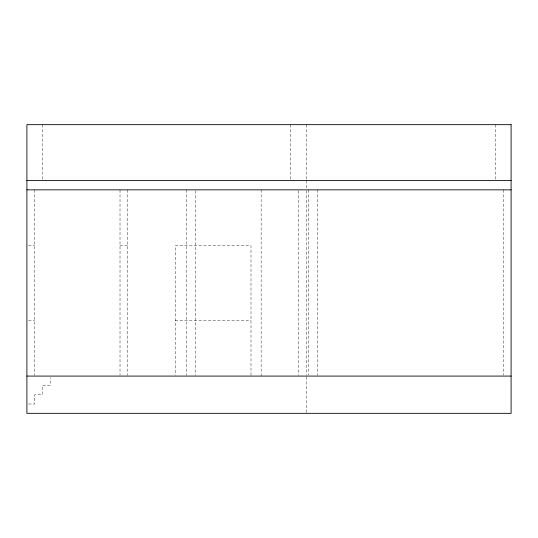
<?xml version="1.0" encoding="UTF-8"?>
<svg xmlns="http://www.w3.org/2000/svg" width="538" height="538" viewBox="0 0 538 538"><rect width="100%" height="100%" fill="white"/><g stroke="black" fill="none" stroke-linecap="round" stroke-linejoin="round"><path stroke-width="0.4" stroke-dasharray="2.69 2.02" d="M28.453 245.718L34.661 245.718M120.014 245.718L127.775 245.718M28.453 320.211L34.661 320.211M175.267 320.211L250.997 320.211M28.453 404.018L34.661 404.018L34.661 394.704L42.421 394.704L42.421 385.396L50.182 385.396L50.182 377.636M503.339 189.853L503.339 375.242M495.579 124.668L495.579 179.705M317.709 189.853L317.709 375.242M308.678 189.853L308.678 375.242M306.243 124.668L306.243 179.705M306.243 180.539L306.243 189.073M306.243 190.694L306.243 375.242M306.243 376.909L306.243 412.498M298.489 190.694L298.489 375.242M290.728 124.668L290.728 179.705M261.145 189.853L261.145 375.692M250.997 375.248L250.997 245.718L175.267 245.718L175.267 375.248M195.731 190.694L195.731 375.242M186.464 189.853L186.464 375.242M127.775 189.853L127.775 375.248M120.014 189.853L120.014 375.248M42.421 124.668L42.421 179.705M34.661 189.853L34.661 375.248"/><path stroke-width="0.81" d="M26.9 180.539L511.1 180.539M26.9 189.853L511.1 189.853M26.9 376.082L511.1 376.082M511.1 124.668L26.9 124.668L26.9 413.332L511.1 413.332L511.1 124.668"/></g></svg>
